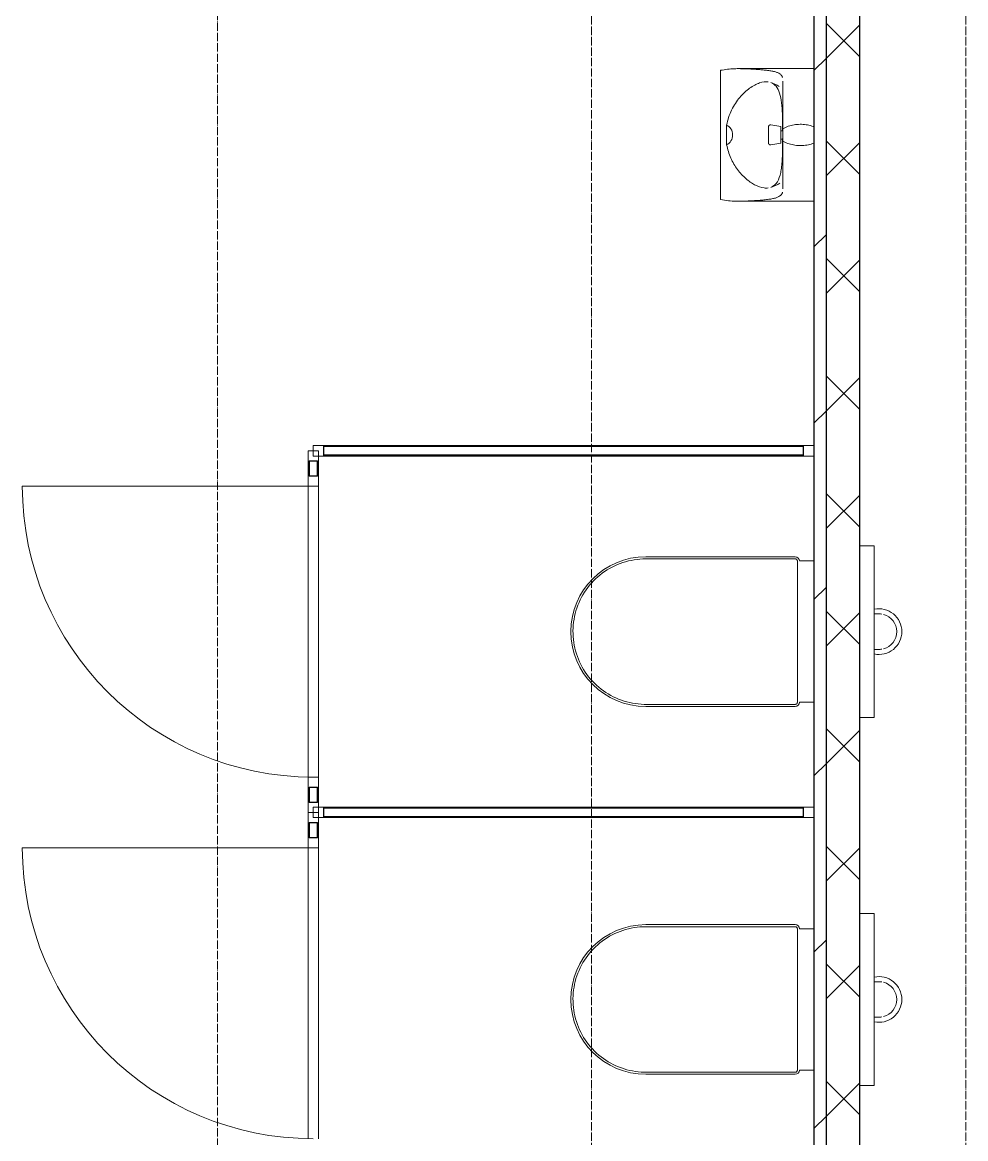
# Model space of a CAD drawing. Header units: millimetres. Extents: x -215207 to 92095, y -30385 to 123050.
# Drawn here: x -158605 to -156335, y -4749 to -2063 of the extents above; entities that cross this region are included whole.
import ezdxf

# ---------------------------------------------------------------- set-up
doc = ezdxf.new("R2010")
doc.units = ezdxf.units.MM
doc.linetypes.add('ADSK_Линия сетки', pattern=[25, 20, -2.5, 0, -2.5])
for name, color, linetype, lineweight in [('Витраж', 7, 'Continuous', 9), ('Двери', 7, 'Continuous', 9), ('Оси', 7, 'Continuous', 9), ('Сантехника', 7, 'Continuous', 20), ('Стены наружные', 7, 'Continuous', 20), ('Стены разрез', 7, 'Continuous', 30)]:
    doc.layers.add(name, color=color, linetype=linetype, lineweight=lineweight)

# ---------------------------------------------------------------- blocks, each defined once
blk = doc.blocks.new('1 этаж 21082025')
at = {"layer": 'Витраж', "lineweight": 18, "extrusion": (0, 0, -1)}
for p, q in [((42042.5, -34535), (42017.5, -34535)), ((42017.5, -34535), (42017.5, -34560)), ((42055, -34522.5), (42030, -34522.5)), ((42030, -34522.5), (42030, -34547.5)), ((42042.5, -34560), (42042.5, -34535)), ((42055, -34547.5), (42055, -34522.5)), ((42017.5, -34560), (42042.5, -34560)), ((42030, -34547.5), (42055, -34547.5)), ((42042.5, -34595), (42017.5, -34595)), ((42017.5, -34595), (42017.5, -34620)), ((42017.5, -34620), (42042.5, -34620)), ((42042.5, -34620), (42042.5, -34595)), ((42042.5, -35320), (42017.5, -35320)), ((42017.5, -35320), (42017.5, -35345)), ((42017.5, -35345), (42042.5, -35345)), ((42042.5, -35345), (42042.5, -35320)), ((42055, -35392.5), (42030, -35392.5)), ((42030, -35392.5), (42030, -35417.5)), ((42055, -35417.5), (42055, -35392.5)), ((42042.5, -35405), (42017.5, -35405)), ((42017.5, -35405), (42017.5, -35430)), ((42030, -35417.5), (42055, -35417.5)), ((42042.5, -35430), (42042.5, -35405)), ((42017.5, -35430), (42042.5, -35430)), ((42042.5, -35465), (42017.5, -35465)), ((42017.5, -35465), (42017.5, -35490)), ((42042.5, -35490), (42042.5, -35465)), ((42017.5, -35490), (42042.5, -35490))]:
    blk.add_line(p, q, dxfattribs=at)
at = {"layer": 'Витраж'}
for p, q in [((42055, -34522.5), (43210, -34522.5)), ((42017.5, -34560), (42017.5, -34595)), ((42042.5, -34560), (42042.5, -34595)), ((42055, -34547.5), (43210, -34547.5)), ((42017.5, -34620), (42017.5, -35320)), ((42042.5, -34620), (42042.5, -35320)), ((42017.5, -35345), (42017.5, -35380)), ((42042.5, -35345), (42042.5, -35380)), ((42055, -35392.5), (43210, -35392.5)), ((42055, -35417.5), (43210, -35417.5)), ((42017.5, -35430), (42017.5, -35465)), ((42042.5, -35430), (42042.5, -35465)), ((42017.5, -35490), (42017.5, -36190)), ((42042.5, -35490), (42042.5, -36190))]:
    blk.add_line(p, q, dxfattribs=at)
at = {"layer": 'Витраж', "lineweight": 18}
for p, q in [((43235, -34522.5), (43210, -34522.5)), ((43210, -34522.5), (43210, -34547.5)), ((43235, -34547.5), (43235, -34522.5)), ((43210, -34547.5), (43235, -34547.5)), ((42042.5, -35380), (42017.5, -35380)), ((42017.5, -35380), (42017.5, -35405)), ((42042.5, -35405), (42042.5, -35380)), ((43235, -35392.5), (43210, -35392.5)), ((43210, -35392.5), (43210, -35417.5)), ((43235, -35417.5), (43235, -35392.5)), ((42017.5, -35405), (42042.5, -35405)), ((43210, -35417.5), (43235, -35417.5))]:
    blk.add_line(p, q, dxfattribs=at)
at = {"layer": 'Двери'}
for p, q in [((42017.5, -34620), (41330, -34620)), ((42017.5, -35490), (41330, -35490))]:
    blk.add_line(p, q, dxfattribs=at)
for centre in [(42030, -34620), (42030, -35490)]:
    blk.add_arc(centre, 700, 180, 270, dxfattribs=at)
at = {"layer": 'Оси', "linetype": 'ADSK_Линия сетки'}
for p, q in [((41800, 5350.6), (41800, -60626.1)), ((42700, -29900), (42700, -59356.1)), ((43600, -29900), (43600, -59356.1))]:
    blk.add_line(p, q, dxfattribs=at)
at = {"layer": 'Сантехника'}
for p, q in [((43010, -33930.5), (43010, -33619.5)), ((43235, -33615.5), (43052.9, -33615.5)), ((43135.3, -33650.5), (43131.3, -33648.9)), ((43140.8, -33652.8), (43135.3, -33650.5)), ((43146.2, -33655.4), (43140.8, -33652.8)), ((43151.4, -33658.2), (43146.2, -33655.4)), ((43159.8, -33665), (43159.8, -33766.3)), ((43024.8, -33775), (43024.8, -33751.4)), ((43125.5, -33755), (43125.6, -33754.8)), ((43125.5, -33755.2), (43125.5, -33755)), ((43125.5, -33755.3), (43125.5, -33755.2)), ((43125.5, -33755.5), (43125.5, -33755.3)), ((43125.5, -33755.7), (43125.5, -33755.5)), ((43125.5, -33755.7), (43125.5, -33755.8)), ((43125.5, -33755.9), (43125.5, -33755.8)), ((43125.5, -33755.8), (43125.5, -33755.8)), ((43125.5, -33755.8), (43125.5, -33755.8)), ((43125.5, -33755.8), (43125.5, -33755.8)), ((43125.5, -33755.8), (43125.5, -33755.9)), ((43125.5, -33756), (43125.5, -33755.9)), ((43125.5, -33755.9), (43125.5, -33756)), ((43125.5, -33756.2), (43125.5, -33756)), ((43125.5, -33756), (43125.5, -33756.1)), ((43125.5, -33756.1), (43125.5, -33756.3)), ((43125.5, -33756.4), (43125.5, -33756.2)), ((43125.5, -33756.3), (43125.5, -33756.5)), ((43125.5, -33756.6), (43125.5, -33756.4)), ((43125.5, -33756.5), (43125.5, -33756.7)), ((43125.5, -33756.8), (43125.5, -33756.6)), ((43125.5, -33756.7), (43125.5, -33757)), ((43125.5, -33757.1), (43125.5, -33756.8)), ((43125.5, -33757), (43125.5, -33757.3)), ((43125.5, -33757.4), (43125.5, -33757.1)), ((43125.5, -33757.3), (43125.5, -33757.6)), ((43125.5, -33757.7), (43125.5, -33757.4)), ((43125.5, -33757.6), (43125.5, -33757.9)), ((43125.5, -33758), (43125.5, -33757.7)), ((43125.5, -33757.9), (43125.5, -33758.3)), ((43125.5, -33758.4), (43125.5, -33758)), ((43125.5, -33758.3), (43125.5, -33758.7)), ((43125.5, -33758.8), (43125.5, -33758.4)), ((43125.5, -33758.7), (43125.5, -33759.1)), ((43125.5, -33759.2), (43125.5, -33758.8)), ((43125.5, -33759.1), (43125.5, -33759.6)), ((43125.5, -33759.7), (43125.5, -33759.2)), ((43125.5, -33759.6), (43125.5, -33760)), ((43125.5, -33760.2), (43125.5, -33759.7)), ((43125.5, -33760), (43125.5, -33760.5)), ((43125.5, -33760.7), (43125.5, -33760.2)), ((43125.5, -33760.5), (43125.5, -33761)), ((43125.5, -33761.2), (43125.5, -33760.7)), ((43125.5, -33761), (43125.5, -33761.6)), ((43125.5, -33761.7), (43125.5, -33761.2)), ((43125.5, -33761.6), (43125.5, -33762.2)), ((43125.6, -33754.6), (43125.7, -33754.4)), ((43125.6, -33754.8), (43125.6, -33754.6)), ((43125.7, -33754.2), (43125.8, -33754)), ((43125.7, -33754.4), (43125.7, -33754.2)), ((43125.8, -33754), (43125.9, -33753.8)), ((43125.9, -33753.6), (43126, -33753.4)), ((43125.9, -33753.8), (43125.9, -33753.6)), ((43126, -33753.4), (43126.1, -33753.3)), ((43126.1, -33753.3), (43126.2, -33753.1)), ((43126.2, -33753.1), (43126.3, -33752.9)), ((43126.3, -33752.9), (43126.4, -33752.8)), ((43126.4, -33752.8), (43126.6, -33752.6)), ((43126.6, -33752.6), (43126.7, -33752.5)), ((43126.7, -33752.5), (43126.8, -33752.3)), ((43126.8, -33752.3), (43127, -33752.2)), ((43127, -33752.2), (43127.1, -33752)), ((43127.1, -33752), (43127.3, -33751.9)), ((43127.3, -33751.9), (43127.4, -33751.8)), ((43127.4, -33751.8), (43127.6, -33751.7)), ((43127.6, -33751.7), (43127.8, -33751.5)), ((43127.8, -33751.5), (43127.9, -33751.4)), ((43127.9, -33751.4), (43128.1, -33751.3)), ((43128.1, -33751.3), (43128.3, -33751.2)), ((43128.3, -33751.2), (43128.5, -33751.2)), ((43128.5, -33751.2), (43128.6, -33751.1)), ((43128.6, -33751.1), (43128.8, -33751)), ((43128.8, -33751), (43129, -33751)), ((43129, -33751), (43129.2, -33750.9)), ((43129.2, -33750.9), (43129.4, -33750.9)), ((43129.4, -33750.9), (43129.6, -33750.8)), ((43129.6, -33750.8), (43129.8, -33750.8)), ((43129.8, -33750.8), (43130, -33750.8)), ((43130, -33750.8), (43130.2, -33750.8)), ((43130.2, -33750.8), (43130.4, -33750.7)), ((43130.4, -33750.7), (43130.6, -33750.8)), ((43130.6, -33750.8), (43130.8, -33750.8)), ((43130.8, -33750.8), (43131, -33750.8)), ((43131, -33750.8), (43131.2, -33750.8)), ((43131.2, -33750.8), (43131.3, -33750.8)), ((43155, -33755), (43131.3, -33750.8)), ((43155, -33775), (43155, -33755)), ((43159.6, -33751.1), (43159.6, -33766.3)), ((43160, -33760), (43163.2, -33758.4)), ((43160, -33760), (43160, -33775)), ((43163.2, -33758.4), (43166.5, -33756.9)), ((43166.5, -33756.9), (43169.8, -33755.5)), ((43169.8, -33755.5), (43173.2, -33754.2)), ((43173.2, -33754.2), (43176.6, -33753.1)), ((43176.6, -33753.1), (43180.1, -33752.2)), ((43180.1, -33752.2), (43183.6, -33751.3)), ((43183.6, -33751.3), (43187.1, -33750.7)), ((43187.1, -33750.7), (43190.7, -33750.1)), ((43190.7, -33750.1), (43194.2, -33749.7)), ((43194.2, -33749.7), (43197.8, -33749.5)), ((43197.8, -33749.5), (43201.4, -33749.3)), ((43201.4, -33749.3), (43205, -33749.4)), ((43205, -33749.4), (43208.6, -33749.5)), ((43208.6, -33749.5), (43212.2, -33749.9)), ((43212.2, -33749.9), (43215.8, -33750.3)), ((43215.8, -33750.3), (43219.3, -33750.9)), ((43219.3, -33750.9), (43222.9, -33751.7)), ((43222.9, -33751.7), (43226.3, -33752.6)), ((43226.3, -33752.6), (43229.8, -33753.6)), ((43229.8, -33753.6), (43233.2, -33754.7)), ((43233.2, -33754.7), (43235, -33755.4)), ((43024.8, -33798.6), (43024.8, -33775)), ((43125.5, -33762.3), (43125.5, -33761.7)), ((43125.5, -33762.2), (43125.5, -33762.7)), ((43125.5, -33762.9), (43125.5, -33762.3)), ((43125.5, -33762.7), (43125.5, -33763.3)), ((43125.5, -33763.5), (43125.5, -33762.9)), ((43125.5, -33763.3), (43125.5, -33764)), ((43125.5, -33764.1), (43125.5, -33763.5)), ((43125.5, -33764), (43125.5, -33764.6)), ((43125.5, -33764.8), (43125.5, -33764.1)), ((43125.5, -33764.6), (43125.5, -33765.3)), ((43125.5, -33765.4), (43125.5, -33764.8)), ((43125.5, -33765.3), (43125.5, -33765.9)), ((43125.5, -33766.1), (43125.5, -33765.4)), ((43125.5, -33765.9), (43125.5, -33766.6)), ((43125.5, -33766.8), (43125.5, -33766.1)), ((43125.5, -33766.6), (43125.5, -33767.3)), ((43125.5, -33767.5), (43125.5, -33766.8)), ((43125.5, -33767.3), (43125.5, -33768)), ((43125.5, -33768.2), (43125.5, -33767.5)), ((43125.5, -33768), (43125.5, -33768.7)), ((43125.5, -33768.9), (43125.5, -33768.2)), ((43125.5, -33768.7), (43125.5, -33769.5)), ((43125.5, -33769.7), (43125.5, -33768.9)), ((43125.5, -33769.5), (43125.5, -33770.2)), ((43125.5, -33770.4), (43125.5, -33769.7)), ((43125.5, -33770.2), (43125.5, -33771)), ((43125.5, -33771.2), (43125.5, -33770.4)), ((43125.5, -33771), (43125.5, -33771.7)), ((43125.5, -33771.9), (43125.5, -33771.2)), ((43125.5, -33771.7), (43125.5, -33772.5)), ((43125.5, -33772.7), (43125.5, -33771.9)), ((43125.5, -33772.5), (43125.5, -33773.3)), ((43125.5, -33773.5), (43125.5, -33772.7)), ((43125.5, -33773.3), (43125.5, -33774)), ((43125.5, -33774.2), (43125.5, -33773.5)), ((43125.5, -33774), (43125.5, -33774.8)), ((43125.5, -33775), (43125.5, -33774.2)), ((43125.5, -33774.8), (43125.5, -33775)), ((43125.5, -33775), (43125.5, -33775.8)), ((43125.5, -33775.2), (43125.5, -33775)), ((43125.5, -33776), (43125.5, -33775.2)), ((43125.5, -33775.8), (43125.5, -33776.5)), ((43125.5, -33776.7), (43125.5, -33776)), ((43125.5, -33776.5), (43125.5, -33777.3)), ((43125.5, -33777.5), (43125.5, -33776.7)), ((43125.5, -33777.3), (43125.5, -33778.1)), ((43125.5, -33778.3), (43125.5, -33777.5)), ((43125.5, -33778.1), (43125.5, -33778.8)), ((43125.5, -33779), (43125.5, -33778.3)), ((43125.5, -33778.8), (43125.5, -33779.6)), ((43125.5, -33779.8), (43125.5, -33779)), ((43125.5, -33779.6), (43125.5, -33780.3)), ((43125.5, -33780.5), (43125.5, -33779.8)), ((43125.5, -33780.3), (43125.5, -33781.1)), ((43125.5, -33781.3), (43125.5, -33780.5)), ((43125.5, -33781.1), (43125.5, -33781.8)), ((43125.5, -33782), (43125.5, -33781.3)), ((43125.5, -33781.8), (43125.5, -33782.5)), ((43125.5, -33782.7), (43125.5, -33782)), ((43125.5, -33782.5), (43125.5, -33783.2)), ((43125.5, -33783.4), (43125.5, -33782.7)), ((43125.5, -33783.2), (43125.5, -33783.9)), ((43125.5, -33784.1), (43125.5, -33783.4)), ((43125.5, -33783.9), (43125.5, -33784.6)), ((43125.5, -33784.7), (43125.5, -33784.1)), ((43125.5, -33784.6), (43125.5, -33785.2)), ((43125.5, -33785.4), (43125.5, -33784.7)), ((43125.5, -33785.2), (43125.5, -33785.9)), ((43125.5, -33786), (43125.5, -33785.4)), ((43125.5, -33785.9), (43125.5, -33786.5)), ((43125.5, -33786.7), (43125.5, -33786)), ((43125.5, -33786.5), (43125.5, -33787.1)), ((43125.5, -33787.3), (43125.5, -33786.7)), ((43125.5, -33787.1), (43125.5, -33787.7)), ((43125.5, -33787.8), (43125.5, -33787.3)), ((43125.5, -33787.7), (43125.5, -33788.3)), ((43125.5, -33788.4), (43125.5, -33787.8)), ((43125.5, -33788.3), (43125.5, -33788.8)), ((43125.5, -33789), (43125.5, -33788.4)), ((43160, -33765), (43155, -33765)), ((43155, -33795), (43155, -33775)), ((43155, -33785), (43160, -33785)), ((43159.6, -33783.7), (43159.6, -33798.9)), ((43159.8, -33783.7), (43159.8, -33885)), ((43160, -33775), (43160, -33790)), ((43125.5, -33788.8), (43125.5, -33789.3)), ((43125.5, -33789.5), (43125.5, -33789)), ((43125.5, -33789.3), (43125.5, -33789.8)), ((43125.5, -33790), (43125.5, -33789.5)), ((43125.5, -33789.8), (43125.5, -33790.3)), ((43125.5, -33790.4), (43125.5, -33790)), ((43125.5, -33790.3), (43125.5, -33790.8)), ((43125.5, -33790.9), (43125.5, -33790.4)), ((43125.5, -33790.8), (43125.5, -33791.2)), ((43125.5, -33791.3), (43125.5, -33790.9)), ((43125.5, -33791.2), (43125.5, -33791.6)), ((43125.5, -33791.7), (43125.5, -33791.3)), ((43125.5, -33791.6), (43125.5, -33792)), ((43125.5, -33792.1), (43125.5, -33791.7)), ((43125.5, -33792), (43125.5, -33792.3)), ((43125.5, -33792.4), (43125.5, -33792.1)), ((43125.5, -33792.3), (43125.5, -33792.6)), ((43125.5, -33792.7), (43125.5, -33792.4)), ((43125.5, -33792.6), (43125.5, -33792.9)), ((43125.5, -33793), (43125.5, -33792.7)), ((43125.5, -33792.9), (43125.5, -33793.2)), ((43125.5, -33793.3), (43125.5, -33793)), ((43125.5, -33793.2), (43125.5, -33793.4)), ((43125.5, -33793.5), (43125.5, -33793.3)), ((43125.5, -33793.4), (43125.5, -33793.6)), ((43125.5, -33793.7), (43125.5, -33793.5)), ((43125.5, -33793.6), (43125.5, -33793.8)), ((43125.5, -33793.9), (43125.5, -33793.7)), ((43125.5, -33793.8), (43125.5, -33794)), ((43125.5, -33794), (43125.5, -33793.9)), ((43125.5, -33794), (43125.5, -33794.1)), ((43125.5, -33794.1), (43125.5, -33794)), ((43125.5, -33794.1), (43125.5, -33794.2)), ((43125.5, -33794.2), (43125.5, -33794.1)), ((43125.5, -33794.2), (43125.5, -33794.2)), ((43125.5, -33794.2), (43125.5, -33794.2)), ((43125.5, -33794.3), (43125.5, -33794.2)), ((43125.5, -33794.2), (43125.5, -33794.2)), ((43125.5, -33794.4), (43125.5, -33794.3)), ((43125.5, -33794.6), (43125.5, -33794.4)), ((43125.5, -33794.8), (43125.5, -33794.6)), ((43125.5, -33795), (43125.5, -33794.8)), ((43125.5, -33795.2), (43125.5, -33795)), ((43125.6, -33795.4), (43125.5, -33795.2)), ((43125.6, -33795.6), (43125.6, -33795.4)), ((43125.7, -33795.8), (43125.6, -33795.6)), ((43125.8, -33795.9), (43125.7, -33795.8)), ((43125.8, -33796.1), (43125.8, -33795.9)), ((43125.9, -33796.3), (43125.8, -33796.1)), ((43126, -33796.5), (43125.9, -33796.3)), ((43126.1, -33796.7), (43126, -33796.5)), ((43126.2, -33796.8), (43126.1, -33796.7)), ((43126.3, -33797), (43126.2, -33796.8)), ((43126.4, -33797.2), (43126.3, -33797)), ((43126.5, -33797.3), (43126.4, -33797.2)), ((43126.6, -33797.5), (43126.5, -33797.3)), ((43126.8, -33797.6), (43126.6, -33797.5)), ((43126.9, -33797.8), (43126.8, -33797.6)), ((43127.1, -33797.9), (43126.9, -33797.8)), ((43127.2, -33798.1), (43127.1, -33797.9)), ((43127.4, -33798.2), (43127.2, -33798.1)), ((43127.5, -33798.3), (43127.4, -33798.2)), ((43127.7, -33798.4), (43127.5, -33798.3)), ((43127.9, -33798.5), (43127.7, -33798.4)), ((43128, -33798.6), (43127.9, -33798.5)), ((43128.2, -33798.7), (43128, -33798.6)), ((43128.4, -33798.8), (43128.2, -33798.7)), ((43128.6, -33798.9), (43128.4, -33798.8)), ((43128.8, -33799), (43128.6, -33798.9)), ((43129, -33799), (43128.8, -33799)), ((43129.1, -33799.1), (43129, -33799)), ((43129.3, -33799.1), (43129.1, -33799.1)), ((43129.5, -33799.2), (43129.3, -33799.1)), ((43129.7, -33799.2), (43129.5, -33799.2)), ((43129.9, -33799.2), (43129.7, -33799.2)), ((43130.1, -33799.2), (43129.9, -33799.2)), ((43130.3, -33799.2), (43130.1, -33799.2)), ((43130.5, -33799.3), (43130.3, -33799.2)), ((43130.7, -33799.2), (43130.5, -33799.3)), ((43130.9, -33799.2), (43130.7, -33799.2)), ((43131.1, -33799.2), (43130.9, -33799.2)), ((43131.3, -33799.2), (43131.1, -33799.2)), ((43131.3, -33799.2), (43155, -33795)), ((43161.9, -33791), (43160, -33790)), ((43165.1, -33792.5), (43161.9, -33791)), ((43168.4, -33794), (43165.1, -33792.5)), ((43171.8, -33795.3), (43168.4, -33794)), ((43175.2, -33796.4), (43171.8, -33795.3)), ((43178.7, -33797.4), (43175.2, -33796.4)), ((43182.1, -33798.3), (43178.7, -33797.4)), ((43185.7, -33799.1), (43182.1, -33798.3)), ((43189.2, -33799.7), (43185.7, -33799.1)), ((43192.8, -33800.1), (43189.2, -33799.7)), ((43196.4, -33800.5), (43192.8, -33800.1)), ((43200, -33800.6), (43196.4, -33800.5)), ((43203.6, -33800.7), (43200, -33800.6)), ((43207.2, -33800.5), (43203.6, -33800.7)), ((43210.8, -33800.3), (43207.2, -33800.5)), ((43214.3, -33799.9), (43210.8, -33800.3)), ((43217.9, -33799.3), (43214.3, -33799.9)), ((43221.4, -33798.7), (43217.9, -33799.3)), ((43224.9, -33797.8), (43221.4, -33798.7)), ((43228.4, -33796.9), (43224.9, -33797.8)), ((43231.8, -33795.8), (43228.4, -33796.9)), ((43235, -33794.6), (43231.8, -33795.8)), ((43142.4, -33896.5), (43147.7, -33893.9)), ((43147.7, -33893.9), (43152.8, -33891)), ((43131.3, -33901.1), (43136.9, -33898.9)), ((43136.9, -33898.9), (43142.4, -33896.5)), ((43052.9, -33934.5), (43235, -33934.5)), ((42761.9, -34808.8), (42755.5, -34811.7)), ((42768.4, -34806.2), (42761.9, -34808.8)), ((42775, -34803.9), (42768.4, -34806.2)), ((42781.6, -34801.8), (42775, -34803.9)), ((42788.4, -34800), (42781.6, -34801.8)), ((42795.2, -34798.5), (42788.4, -34800)), ((42802.1, -34797.2), (42795.2, -34798.5)), ((42809.1, -34796.3), (42802.1, -34797.2)), ((42816, -34795.6), (42809.1, -34796.3)), ((42823, -34795.1), (42816, -34795.6)), ((42830, -34795), (42823, -34795.1)), ((43190, -34790), (42830, -34790)), ((43190, -34795), (42830, -34795)), ((43190.1, -34795), (43190, -34795)), ((43190.3, -34795), (43190.1, -34795)), ((43190.5, -34795), (43190.3, -34795)), ((43190.7, -34795), (43190.5, -34795)), ((43190.8, -34795.1), (43190.7, -34795)), ((43191, -34795.1), (43190.8, -34795.1)), ((43191.2, -34795.2), (43191, -34795.1)), ((43191.4, -34795.2), (43191.2, -34795.2)), ((43191.6, -34795.3), (43191.4, -34795.2)), ((43191.8, -34795.3), (43191.6, -34795.3)), ((43192, -34795.4), (43191.8, -34795.3)), ((43192.2, -34795.5), (43192, -34795.4)), ((43192.4, -34795.6), (43192.2, -34795.5)), ((43192.5, -34795.7), (43192.4, -34795.6)), ((43192.7, -34795.8), (43192.5, -34795.7)), ((43192.9, -34795.9), (43192.7, -34795.8)), ((43193, -34796), (43192.9, -34795.9)), ((43193.2, -34796.1), (43193, -34796)), ((43193.3, -34796.3), (43193.2, -34796.1)), ((43193.5, -34796.4), (43193.3, -34796.3)), ((43193.6, -34796.6), (43193.5, -34796.4)), ((43193.8, -34796.7), (43193.6, -34796.6)), ((43193.9, -34796.9), (43193.8, -34796.7)), ((43194, -34797), (43193.9, -34796.9)), ((43194.1, -34797.2), (43194, -34797)), ((43194.2, -34797.3), (43194.1, -34797.2)), ((43194.3, -34797.5), (43194.2, -34797.3)), ((43194.4, -34797.7), (43194.3, -34797.5)), ((43194.5, -34797.9), (43194.4, -34797.7)), ((43194.6, -34798.1), (43194.5, -34797.9)), ((43194.7, -34798.2), (43194.6, -34798.1)), ((43194.7, -34798.4), (43194.7, -34798.2)), ((43194.8, -34798.6), (43194.7, -34798.4)), ((43194.9, -34798.8), (43194.8, -34798.6)), ((43194.9, -34799), (43194.9, -34798.8)), ((43194.9, -34799.2), (43194.9, -34799)), ((43195, -34799.4), (43194.9, -34799.2)), ((43195, -34799.6), (43195, -34799.4)), ((43195, -34799.8), (43195, -34799.6)), ((43195, -34800), (43195, -34799.8)), ((43195, -35140), (43195, -34800)), ((43235, -34800), (43200, -34800)), ((42720, -34833.9), (42714.6, -34838.4)), ((42725.5, -34829.6), (42720, -34833.9)), ((42731.2, -34825.6), (42725.5, -34829.6)), ((42737, -34821.7), (42731.2, -34825.6)), ((42743, -34818.1), (42737, -34821.7)), ((42749.2, -34814.8), (42743, -34818.1)), ((42755.5, -34811.7), (42749.2, -34814.8)), ((42695.1, -34858.5), (42690.8, -34864)), ((42699.7, -34853.2), (42695.1, -34858.5)), ((42704.5, -34848.1), (42699.7, -34853.2)), ((42709.4, -34843.2), (42704.5, -34848.1)), ((42714.6, -34838.4), (42709.4, -34843.2)), ((42675.7, -34887.5), (42672.5, -34893.8)), ((42679.1, -34881.4), (42675.7, -34887.5)), ((42682.7, -34875.4), (42679.1, -34881.4)), ((42686.6, -34869.6), (42682.7, -34875.4)), ((42690.8, -34864), (42686.6, -34869.6)), ((42664.5, -34913.2), (42662.3, -34919.8)), ((42666.9, -34906.6), (42664.5, -34913.2)), ((42669.6, -34900.1), (42666.9, -34906.6)), ((42672.5, -34893.8), (42669.6, -34900.1)), ((42657.5, -34940.3), (42656.5, -34947.2)), ((42658.9, -34933.4), (42657.5, -34940.3)), ((42660.5, -34926.6), (42658.9, -34933.4)), ((42662.3, -34919.8), (42660.5, -34926.6)), ((42655.2, -34961.1), (42655, -34968.1)), ((42655, -34968.1), (42655.1, -34975.1)), ((42655.7, -34954.1), (42655.2, -34961.1)), ((42656.5, -34947.2), (42655.7, -34954.1)), ((42655.1, -34975.1), (42655.4, -34982.1)), ((42655.4, -34982.1), (42656, -34989.1)), ((42656, -34989.1), (42656.9, -34996)), ((42656.9, -34996), (42658.1, -35002.9)), ((42658.1, -35002.9), (42659.6, -35009.8)), ((42659.6, -35009.8), (42661.3, -35016.5)), ((42661.3, -35016.5), (42663.3, -35023.3)), ((42663.3, -35023.3), (42665.6, -35029.9)), ((42665.6, -35029.9), (42668.1, -35036.4)), ((42668.1, -35036.4), (42670.9, -35042.8)), ((42670.9, -35042.8), (42673.9, -35049.1)), ((42673.9, -35049.1), (42677.2, -35055.3)), ((42677.2, -35055.3), (42680.7, -35061.4)), ((42680.7, -35061.4), (42684.5, -35067.2)), ((42684.5, -35067.2), (42688.5, -35073)), ((42688.5, -35073), (42692.7, -35078.6)), ((42692.7, -35078.6), (42697.2, -35084)), ((42697.2, -35084), (42701.9, -35089.2)), ((42701.9, -35089.2), (42706.7, -35094.2)), ((42706.7, -35094.2), (42711.8, -35099)), ((42711.8, -35099), (42717, -35103.7)), ((42717, -35103.7), (42722.5, -35108.1)), ((42722.5, -35108.1), (42728.1, -35112.3)), ((42728.1, -35112.3), (42733.9, -35116.2)), ((42733.9, -35116.2), (42739.8, -35120)), ((42739.8, -35120), (42745.9, -35123.4)), ((42745.9, -35123.4), (42752.1, -35126.7)), ((42752.1, -35126.7), (42758.4, -35129.7)), ((42758.4, -35129.7), (42764.8, -35132.4)), ((42764.8, -35132.4), (42771.4, -35134.9)), ((42771.4, -35134.9), (42778, -35137.1)), ((42778, -35137.1), (42784.7, -35139)), ((42784.7, -35139), (42791.5, -35140.7)), ((42791.5, -35140.7), (42798.4, -35142.1)), ((42798.4, -35142.1), (42805.3, -35143.2)), ((42805.3, -35143.2), (42812.3, -35144.1)), ((42812.3, -35144.1), (42819.2, -35144.7)), ((42819.2, -35144.7), (42826.2, -35145)), ((42826.2, -35145), (42830, -35145)), ((42830, -35145), (43190, -35145)), ((42830, -35150), (43190, -35150)), ((43190, -35145), (43190.2, -35145)), ((43190.2, -35145), (43190.4, -35145)), ((43190.4, -35145), (43190.6, -35145)), ((43190.6, -35145), (43190.8, -35144.9)), ((43190.8, -35144.9), (43191, -35144.9)), ((43191, -35144.9), (43191.2, -35144.9)), ((43191.2, -35144.9), (43191.4, -35144.8)), ((43191.4, -35144.8), (43191.6, -35144.7)), ((43191.6, -35144.7), (43191.8, -35144.7)), ((43191.8, -35144.7), (43191.9, -35144.6)), ((43191.9, -35144.6), (43192.1, -35144.5)), ((43192.1, -35144.5), (43192.3, -35144.4)), ((43192.3, -35144.4), (43192.5, -35144.3)), ((43192.5, -35144.3), (43192.7, -35144.2)), ((43192.7, -35144.2), (43192.8, -35144.1)), ((43192.8, -35144.1), (43193, -35144)), ((43193, -35144), (43193.1, -35143.9)), ((43193.1, -35143.9), (43193.3, -35143.8)), ((43193.3, -35143.8), (43193.4, -35143.6)), ((43193.4, -35143.6), (43193.6, -35143.5)), ((43193.6, -35143.5), (43193.7, -35143.3)), ((43193.7, -35143.3), (43193.9, -35143.2)), ((43193.9, -35143.2), (43194, -35143)), ((43194, -35143), (43194.1, -35142.9)), ((43194.1, -35142.9), (43194.2, -35142.7)), ((43194.2, -35142.7), (43194.3, -35142.5)), ((43194.3, -35142.5), (43194.4, -35142.4)), ((43194.4, -35142.4), (43194.5, -35142.2)), ((43194.5, -35142.2), (43194.6, -35142)), ((43194.6, -35142), (43194.7, -35141.8)), ((43194.7, -35141.6), (43194.8, -35141.4)), ((43194.7, -35141.8), (43194.7, -35141.6)), ((43194.8, -35141.2), (43194.9, -35141)), ((43194.8, -35141.4), (43194.8, -35141.2)), ((43194.9, -35140.8), (43195, -35140.7)), ((43194.9, -35141), (43194.9, -35140.8)), ((43195, -35140.1), (43195, -35140)), ((43195, -35140.3), (43195, -35140.1)), ((43195, -35140.5), (43195, -35140.3)), ((43195, -35140.7), (43195, -35140.5)), ((43200, -35140), (43235, -35140)), ((42761.9, -35693.8), (42755.5, -35696.7)), ((42768.4, -35691.2), (42761.9, -35693.8)), ((42775, -35688.9), (42768.4, -35691.2)), ((42781.6, -35686.8), (42775, -35688.9)), ((42788.4, -35685), (42781.6, -35686.8)), ((42795.2, -35683.5), (42788.4, -35685)), ((42802.1, -35682.2), (42795.2, -35683.5)), ((42809.1, -35681.3), (42802.1, -35682.2)), ((42816, -35680.6), (42809.1, -35681.3)), ((42823, -35680.1), (42816, -35680.6)), ((42830, -35680), (42823, -35680.1)), ((43190, -35675), (42830, -35675)), ((43190, -35680), (42830, -35680)), ((43190.1, -35680), (43190, -35680)), ((43190.3, -35680), (43190.1, -35680)), ((43190.5, -35680), (43190.3, -35680)), ((43190.7, -35680), (43190.5, -35680)), ((43190.8, -35680.1), (43190.7, -35680)), ((43191, -35680.1), (43190.8, -35680.1)), ((43191.2, -35680.2), (43191, -35680.1)), ((43191.4, -35680.2), (43191.2, -35680.2)), ((43191.6, -35680.3), (43191.4, -35680.2)), ((43191.8, -35680.3), (43191.6, -35680.3)), ((43192, -35680.4), (43191.8, -35680.3)), ((43192.2, -35680.5), (43192, -35680.4)), ((43192.4, -35680.6), (43192.2, -35680.5)), ((43192.5, -35680.7), (43192.4, -35680.6)), ((43192.7, -35680.8), (43192.5, -35680.7)), ((43192.9, -35680.9), (43192.7, -35680.8)), ((43193, -35681), (43192.9, -35680.9)), ((43193.2, -35681.1), (43193, -35681)), ((43193.3, -35681.3), (43193.2, -35681.1)), ((43193.5, -35681.4), (43193.3, -35681.3)), ((43193.6, -35681.6), (43193.5, -35681.4)), ((43193.8, -35681.7), (43193.6, -35681.6)), ((43193.9, -35681.9), (43193.8, -35681.7)), ((43194, -35682), (43193.9, -35681.9)), ((43194.1, -35682.2), (43194, -35682)), ((43194.2, -35682.3), (43194.1, -35682.2)), ((43194.3, -35682.5), (43194.2, -35682.3)), ((43194.4, -35682.7), (43194.3, -35682.5)), ((43194.5, -35682.9), (43194.4, -35682.7)), ((43194.6, -35683.1), (43194.5, -35682.9)), ((43194.7, -35683.2), (43194.6, -35683.1)), ((43194.7, -35683.4), (43194.7, -35683.2)), ((43194.8, -35683.6), (43194.7, -35683.4)), ((43194.9, -35683.8), (43194.8, -35683.6)), ((43194.9, -35684), (43194.9, -35683.8)), ((43194.9, -35684.2), (43194.9, -35684)), ((43195, -35684.4), (43194.9, -35684.2)), ((43195, -35684.6), (43195, -35684.4)), ((43195, -35684.8), (43195, -35684.6)), ((43195, -35685), (43195, -35684.8)), ((43195, -36025), (43195, -35685)), ((43235, -35685), (43200, -35685)), ((42720, -35718.9), (42714.6, -35723.4)), ((42725.5, -35714.6), (42720, -35718.9)), ((42731.2, -35710.6), (42725.5, -35714.6)), ((42737, -35706.7), (42731.2, -35710.6)), ((42743, -35703.1), (42737, -35706.7)), ((42749.2, -35699.8), (42743, -35703.1)), ((42755.5, -35696.7), (42749.2, -35699.8)), ((42690.8, -35749), (42686.6, -35754.6)), ((42695.1, -35743.5), (42690.8, -35749)), ((42699.7, -35738.2), (42695.1, -35743.5)), ((42704.5, -35733.1), (42699.7, -35738.2)), ((42709.4, -35728.2), (42704.5, -35733.1)), ((42714.6, -35723.4), (42709.4, -35728.2)), ((42675.7, -35772.5), (42672.5, -35778.8)), ((42679.1, -35766.4), (42675.7, -35772.5)), ((42682.7, -35760.4), (42679.1, -35766.4)), ((42686.6, -35754.6), (42682.7, -35760.4)), ((42664.5, -35798.2), (42662.3, -35804.8)), ((42666.9, -35791.6), (42664.5, -35798.2)), ((42669.6, -35785.1), (42666.9, -35791.6)), ((42672.5, -35778.8), (42669.6, -35785.1)), ((42657.5, -35825.3), (42656.5, -35832.2)), ((42658.9, -35818.4), (42657.5, -35825.3)), ((42660.5, -35811.6), (42658.9, -35818.4)), ((42662.3, -35804.8), (42660.5, -35811.6)), ((42655.2, -35846.1), (42655, -35853.1)), ((42655, -35853.1), (42655.1, -35860.1)), ((42655.7, -35839.1), (42655.2, -35846.1)), ((42656.5, -35832.2), (42655.7, -35839.1)), ((42655.1, -35860.1), (42655.4, -35867.1)), ((42655.4, -35867.1), (42656, -35874.1)), ((42656, -35874.1), (42656.9, -35881)), ((42656.9, -35881), (42658.1, -35887.9)), ((42658.1, -35887.9), (42659.6, -35894.8)), ((42659.6, -35894.8), (42661.3, -35901.5)), ((42661.3, -35901.5), (42663.3, -35908.3)), ((42663.3, -35908.3), (42665.6, -35914.9)), ((42665.6, -35914.9), (42668.1, -35921.4)), ((42668.1, -35921.4), (42670.9, -35927.8)), ((42670.9, -35927.8), (42673.9, -35934.1)), ((42673.9, -35934.1), (42677.2, -35940.3)), ((42677.2, -35940.3), (42680.7, -35946.4)), ((42680.7, -35946.4), (42684.5, -35952.2)), ((42684.5, -35952.2), (42688.5, -35958)), ((42688.5, -35958), (42692.7, -35963.6)), ((42692.7, -35963.6), (42697.2, -35969)), ((42697.2, -35969), (42701.9, -35974.2)), ((42701.9, -35974.2), (42706.7, -35979.2)), ((42706.7, -35979.2), (42711.8, -35984)), ((42711.8, -35984), (42717, -35988.7)), ((42717, -35988.7), (42722.5, -35993.1)), ((42722.5, -35993.1), (42728.1, -35997.3)), ((42728.1, -35997.3), (42733.9, -36001.2)), ((42733.9, -36001.2), (42739.8, -36005)), ((42739.8, -36005), (42745.9, -36008.4)), ((42745.9, -36008.4), (42752.1, -36011.7)), ((42752.1, -36011.7), (42758.4, -36014.7)), ((42758.4, -36014.7), (42764.8, -36017.4)), ((42764.8, -36017.4), (42771.4, -36019.9)), ((42771.4, -36019.9), (42778, -36022.1)), ((42778, -36022.1), (42784.7, -36024)), ((42784.7, -36024), (42791.5, -36025.7)), ((42791.5, -36025.7), (42798.4, -36027.1)), ((42798.4, -36027.1), (42805.3, -36028.2)), ((42805.3, -36028.2), (42812.3, -36029.1)), ((42812.3, -36029.1), (42819.2, -36029.7)), ((42819.2, -36029.7), (42826.2, -36030)), ((42826.2, -36030), (42830, -36030)), ((42830, -36030), (43190, -36030)), ((42830, -36035), (43190, -36035)), ((43190, -36030), (43190.2, -36030)), ((43190.2, -36030), (43190.4, -36030)), ((43190.4, -36030), (43190.6, -36030)), ((43190.6, -36030), (43190.8, -36029.9)), ((43190.8, -36029.9), (43191, -36029.9)), ((43191, -36029.9), (43191.2, -36029.9)), ((43191.2, -36029.9), (43191.4, -36029.8)), ((43191.4, -36029.8), (43191.6, -36029.7)), ((43191.6, -36029.7), (43191.8, -36029.7)), ((43191.8, -36029.7), (43191.9, -36029.6)), ((43191.9, -36029.6), (43192.1, -36029.5)), ((43192.1, -36029.5), (43192.3, -36029.4)), ((43192.3, -36029.4), (43192.5, -36029.3)), ((43192.5, -36029.3), (43192.7, -36029.2)), ((43192.7, -36029.2), (43192.8, -36029.1)), ((43192.8, -36029.1), (43193, -36029)), ((43193, -36029), (43193.1, -36028.9)), ((43193.1, -36028.9), (43193.3, -36028.8)), ((43193.3, -36028.8), (43193.4, -36028.6)), ((43193.4, -36028.6), (43193.6, -36028.5)), ((43193.6, -36028.5), (43193.7, -36028.3)), ((43193.7, -36028.3), (43193.9, -36028.2)), ((43193.9, -36028.2), (43194, -36028)), ((43194, -36028), (43194.1, -36027.9)), ((43194.1, -36027.9), (43194.2, -36027.7)), ((43194.2, -36027.7), (43194.3, -36027.5)), ((43194.3, -36027.5), (43194.4, -36027.4)), ((43194.4, -36027.4), (43194.5, -36027.2)), ((43194.5, -36027.2), (43194.6, -36027)), ((43194.6, -36027), (43194.7, -36026.8)), ((43194.7, -36026.6), (43194.8, -36026.4)), ((43194.7, -36026.8), (43194.7, -36026.6)), ((43194.8, -36026.2), (43194.9, -36026)), ((43194.8, -36026.4), (43194.8, -36026.2)), ((43194.9, -36025.8), (43195, -36025.7)), ((43194.9, -36026), (43194.9, -36025.8)), ((43195, -36025.1), (43195, -36025)), ((43195, -36025.3), (43195, -36025.1)), ((43195, -36025.5), (43195, -36025.3)), ((43195, -36025.7), (43195, -36025.5)), ((43200, -36025), (43235, -36025))]:
    blk.add_line(p, q, dxfattribs=at)
at = {"layer": 'Сантехника', "lineweight": 9}
for p, q in [((43380, -34763.3), (43345, -34763.3)), ((43380, -34788.3), (43380, -34763.3)), ((43380, -34788.3), (43380, -35151.8)), ((43381.4, -34927.3), (43380.3, -34927.3)), ((43382.5, -34927.3), (43381.4, -34927.3)), ((43383.6, -34927.3), (43382.5, -34927.3)), ((43384.6, -34927.3), (43383.6, -34927.3)), ((43385.5, -34927.3), (43384.6, -34927.3)), ((43386.4, -34927.3), (43385.5, -34927.3)), ((43387.2, -34927.3), (43386.4, -34927.3)), ((43387.9, -34927.3), (43387.2, -34927.3)), ((43388.6, -34927.3), (43387.9, -34927.3)), ((43389.2, -34927.3), (43388.6, -34927.3)), ((43389.7, -34927.3), (43389.2, -34927.3)), ((43390.2, -34927.3), (43389.7, -34927.3)), ((43390.6, -34927.3), (43390.2, -34927.3)), ((43390.9, -34927.3), (43390.6, -34927.3)), ((43391.1, -34927.3), (43390.9, -34927.3)), ((43391.3, -34927.3), (43391.1, -34927.3)), ((43391.4, -34927.3), (43391.3, -34927.3)), ((43391.4, -34927.3), (43391.4, -34927.3)), ((43381.1, -35012.7), (43382.2, -35012.7)), ((43382.2, -35012.7), (43383.3, -35012.7)), ((43383.3, -35012.7), (43384.3, -35012.7)), ((43384.3, -35012.7), (43385.3, -35012.7)), ((43385.3, -35012.7), (43386.1, -35012.7)), ((43386.1, -35012.7), (43387, -35012.7)), ((43387, -35012.7), (43387.7, -35012.7)), ((43387.7, -35012.7), (43388.4, -35012.7)), ((43388.4, -35012.7), (43389, -35012.7)), ((43389, -35012.7), (43389.6, -35012.7)), ((43389.6, -35012.7), (43390, -35012.7)), ((43390, -35012.7), (43390.5, -35012.7)), ((43390.5, -35012.7), (43390.8, -35012.7)), ((43390.8, -35012.7), (43391.1, -35012.7)), ((43391.1, -35012.7), (43391.3, -35012.7)), ((43391.3, -35012.7), (43391.4, -35012.7)), ((43391.4, -35012.7), (43391.4, -35012.7)), ((43391.4, -35012.7), (43391.4, -35012.7)), ((43380, -35176.8), (43380, -35151.8)), ((43345, -35176.8), (43380, -35176.8)), ((43380, -35648.3), (43345, -35648.3)), ((43380, -35673.3), (43380, -35648.3)), ((43380, -35673.3), (43380, -36036.8)), ((43381.4, -35812.3), (43380.3, -35812.3)), ((43382.5, -35812.3), (43381.4, -35812.3)), ((43383.6, -35812.3), (43382.5, -35812.3)), ((43384.6, -35812.3), (43383.6, -35812.3)), ((43385.5, -35812.3), (43384.6, -35812.3)), ((43386.4, -35812.3), (43385.5, -35812.3)), ((43387.2, -35812.3), (43386.4, -35812.3)), ((43387.9, -35812.3), (43387.2, -35812.3)), ((43388.6, -35812.3), (43387.9, -35812.3)), ((43389.2, -35812.3), (43388.6, -35812.3)), ((43389.7, -35812.3), (43389.2, -35812.3)), ((43390.2, -35812.3), (43389.7, -35812.3)), ((43390.6, -35812.3), (43390.2, -35812.3)), ((43390.9, -35812.3), (43390.6, -35812.3)), ((43391.1, -35812.3), (43390.9, -35812.3)), ((43391.3, -35812.3), (43391.1, -35812.3)), ((43391.4, -35812.3), (43391.3, -35812.3)), ((43391.4, -35812.3), (43391.4, -35812.3)), ((43381.1, -35897.7), (43382.2, -35897.7)), ((43382.2, -35897.7), (43383.3, -35897.7)), ((43383.3, -35897.7), (43384.3, -35897.7)), ((43384.3, -35897.7), (43385.3, -35897.7)), ((43385.3, -35897.7), (43386.1, -35897.7)), ((43386.1, -35897.7), (43387, -35897.7)), ((43387, -35897.7), (43387.7, -35897.7)), ((43387.7, -35897.7), (43388.4, -35897.7)), ((43388.4, -35897.7), (43389, -35897.7)), ((43389, -35897.7), (43389.6, -35897.7)), ((43389.6, -35897.7), (43390, -35897.7)), ((43390, -35897.7), (43390.5, -35897.7)), ((43390.5, -35897.7), (43390.8, -35897.7)), ((43390.8, -35897.7), (43391.1, -35897.7)), ((43391.1, -35897.7), (43391.3, -35897.7)), ((43391.3, -35897.7), (43391.4, -35897.7)), ((43391.4, -35897.7), (43391.4, -35897.7)), ((43391.4, -35897.7), (43391.4, -35897.7)), ((43380, -36061.8), (43380, -36036.8)), ((43345, -36061.8), (43380, -36061.8))]:
    blk.add_line(p, q, dxfattribs=at)
at = {"layer": 'Сантехника'}
for centre, radius, start, end in [((42830, -34970), 180, 90, 270), ((42830, -34970), 175, 90, 90.9078), ((42830, -34970), 175, 90, 90.9078), ((43190, -34800), 10, 0, 90), ((43190, -34800), 5, 60, 90), ((43190, -34800), 5, 60, 90), ((43190, -34800), 5, 60, 75), ((43190, -34800), 5, 0, 30), ((43190, -34800), 5, 0, 30), ((43190, -34800), 5, 0, 30), ((42830, -34970), 175, 269.0922, 270), ((42830, -34970), 175, 269.0922, 270), ((43190, -35140), 10, 270, 0), ((43190, -35140), 5, 270, 300), ((43190, -35140), 5, 270, 300), ((43190, -35140), 5, 285, 300), ((43190, -35140), 5, 330, 0), ((43190, -35140), 5, 330, 0), ((43190, -35140), 5, 330, 0), ((42830, -35855), 180, 90, 270), ((42830, -35855), 175, 90, 90.9078), ((42830, -35855), 175, 90, 90.9078), ((43190, -35685), 10, 0, 90), ((43190, -35685), 5, 60, 90), ((43190, -35685), 5, 60, 90), ((43190, -35685), 5, 60, 75), ((43190, -35685), 5, 0, 30), ((43190, -35685), 5, 0, 30), ((43190, -35685), 5, 0, 30), ((42830, -35855), 175, 269.0922, 270), ((42830, -35855), 175, 269.0922, 270), ((43190, -36025), 10, 270, 0), ((43190, -36025), 5, 270, 300), ((43190, -36025), 5, 270, 300), ((43190, -36025), 5, 285, 300), ((43190, -36025), 5, 330, 0), ((43190, -36025), 5, 330, 0), ((43190, -36025), 5, 330, 0)]:
    blk.add_arc(centre, radius, start, end, dxfattribs=at)
at = {"layer": 'Сантехника', "lineweight": 9}
for centre, radius, start, end in [((43391.4, -34970), 55, 0, 102.0258), ((43391.4, -34970), 42.7, 92.2417, 94.1976), ((43391.4, -34970), 42.7, 87.9172, 90), ((43391.4, -34970), 42.7, 80.8699, 90), ((43391.4, -34970), 42.7, 0, 75), ((43391.4, -34970), 55, 257.9742, 0), ((43391.4, -34970), 42.7, 285, 0), ((43391.4, -34970), 42.7, 267.2428, 279.4986), ((43391.4, -34970), 42.7, 270, 272.5338), ((43391.4, -35855), 55, 0, 102.0258), ((43391.4, -35855), 42.7, 92.2417, 94.1976), ((43391.4, -35855), 42.7, 87.9172, 90), ((43391.4, -35855), 42.7, 80.8699, 90), ((43391.4, -35855), 42.7, 0, 75), ((43391.4, -35855), 55, 257.9742, 0), ((43391.4, -35855), 42.7, 285, 0), ((43391.4, -35855), 42.7, 267.2428, 279.4986), ((43391.4, -35855), 42.7, 270, 272.5338)]:
    blk.add_arc(centre, radius, start, end, dxfattribs=at)
at = {"layer": 'Сантехника'}
for major_axis, start_param, end_param in [((0, 25), 4.712389, 5.943447), ((0, -25), 0.339739, 1.570796)]:
    blk.add_ellipse((43017.7, -33775), major_axis=major_axis, ratio=0.859293, start_param=start_param, end_param=end_param, dxfattribs=at)
for points, knots in [([(43010, -33619.5), (43015.7, -33618.5), (43026.8, -33616.8), (43040.2, -33615.8), (43050.4, -33615.5), (43057.9, -33615.6), (43065.3, -33615.7), (43072.4, -33616), (43079.4, -33616.3), (43088.3, -33616.7), (43098.8, -33617.4), (43110.3, -33618.2), (43121.2, -33619.4), (43131.3, -33620.8), (43140.3, -33622.6), (43147.6, -33625), (43152.4, -33627.5), (43154.9, -33629.7), (43156.2, -33631.1), (43157, -33632.2), (43157.7, -33633.3), (43158.4, -33634.4), (43158.8, -33635.5), (43159.1, -33636.3), (43159.2, -33636.8), (43159.3, -33637.1), (43159.3, -33637.2)], [-1, -1, -1, -1, -0.9416667, -0.8833333, -0.8541667, -0.825, -0.7958333, -0.7666667, -0.7375, -0.7083333, -0.65, -0.5916667, -0.5333333, -0.4666667, -0.4, -0.3333333, -0.2666667, -0.2333333, -0.2166667, -0.2, -0.1833333, -0.1666667, -0.15, -0.1416667, -0.1375, -0.1333333, -0.1333333, -0.1333333, -0.1333333]), ([(43024.8, -33751.4), (43026, -33745), (43029.2, -33732.5), (43036.5, -33714.8), (43045.6, -33698.7), (43059.9, -33679.7), (43080.1, -33661.1), (43104.5, -33648.3), (43118.7, -33646.5), (43124.9, -33647.4)], [0, 0, 0, 0, 0.0526316, 0.1052632, 0.1578947, 0.2105263, 0.3157895, 0.4210526, 0.5263158, 0.5263158, 0.5263158, 0.5263158]), ([(43133.7, -33649.9), (43136.4, -33651.2), (43143.1, -33655.8), (43151.2, -33668.6), (43156.6, -33690.4), (43158.6, -33713.6), (43159.3, -33734.5), (43159.5, -33745.5), (43159.6, -33751.1)], [0.5789474, 0.5789474, 0.5789474, 0.5789474, 0.6315789, 0.7236842, 0.8157895, 0.9078947, 0.9539474, 1, 1, 1, 1]), ([(43160, -33645.7), (43160, -33645.9), (43160, -33646.2), (43160, -33646.8), (43160, -33647.8), (43160, -33649.5), (43159.9, -33651.7), (43159.9, -33654.8), (43159.9, -33659.1), (43159.8, -33662.9), (43159.8, -33665)], [-0.06666667, -0.06666667, -0.06666667, -0.06666667, -0.06458333, -0.0625, -0.05833333, -0.05, -0.04166667, -0.03333333, -0.01666667, 0, 0, 0, 0]), ([(43124.9, -33902.6), (43121.8, -33903), (43111.8, -33903), (43093.4, -33896.9), (43070.8, -33881.3), (43050.4, -33859.4), (43036.5, -33836.1), (43028.6, -33815.2), (43025.9, -33804.2), (43024.8, -33798.6)], [0.4736842, 0.4736842, 0.4736842, 0.4736842, 0.5263158, 0.6315789, 0.7236842, 0.8157895, 0.9078947, 0.9539474, 1, 1, 1, 1]), ([(43159.6, -33798.9), (43159.5, -33805.3), (43159.3, -33817.8), (43158.6, -33835.5), (43157.2, -33851.6), (43154.3, -33870.5), (43147.9, -33889.1), (43139.1, -33897.5), (43133.7, -33900.1)], [0, 0, 0, 0, 0.0526316, 0.1052632, 0.1578947, 0.2105263, 0.3157895, 0.4210526, 0.4210526, 0.4210526, 0.4210526]), ([(43159.8, -33885), (43159.8, -33888.1), (43159.9, -33892.3), (43159.9, -33897.2), (43160, -33900.5), (43160, -33902.7), (43160, -33904), (43160, -33904.3), (43160, -33904.4)], [-1, -1, -1, -1, -0.975, -0.9625, -0.95, -0.9375, -0.934375, -0.9328125, -0.9328125, -0.9328125, -0.9328125]), ([(43159.3, -33912.8), (43159.3, -33912.8), (43159.3, -33912.9), (43159.1, -33913.5), (43158.9, -33914.3), (43158.5, -33915.3), (43158.1, -33916.2), (43157.6, -33917), (43156.9, -33917.9), (43156.2, -33918.9), (43154.9, -33920.3), (43152.4, -33922.5), (43147.6, -33925), (43140.3, -33927.4), (43131.3, -33929.2), (43120.8, -33930.7), (43108.7, -33931.9), (43095.3, -33932.9), (43080.5, -33933.7), (43067, -33934.2), (43055.8, -33934.5), (43044.3, -33934.4), (43029.2, -33933.5), (43016.5, -33931.7), (43010, -33930.5)], [-0.8666667, -0.8666667, -0.8666667, -0.8666667, -0.865625, -0.8625, -0.85, -0.8375, -0.825, -0.8125, -0.8, -0.7833333, -0.7666667, -0.7333333, -0.6666667, -0.6, -0.5333333, -0.4666667, -0.4, -0.3333333, -0.2666667, -0.2, -0.1666667, -0.1333333, -0.0666667, 0, 0, 0, 0])]:
    blk.add_open_spline(points, degree=3, knots=knots, dxfattribs=at)
at = {"layer": 'Стены наружные', "lineweight": 30}
for p, q in [((43265, -36295), (43265, -32200)), ((43345, -36295), (43345, -32200)), ((43235, -32230), (43235, -36265))]:
    blk.add_line(p, q, dxfattribs=at)
at = {"layer": 'Стены наружные', "linetype": 'Continuous', "lineweight": 9}
for p, q in [((43345, -33587), (43265, -33507)), ((43265, -33590), (43345, -33510)), ((43235, -33620), (43265, -33590)), ((43345, -33869.8), (43265, -33789.8)), ((43265, -33872.9), (43345, -33792.9)), ((43235, -34044.3), (43265, -34014.3)), ((43345, -34152.6), (43265, -34072.6)), ((43265, -34155.7), (43345, -34075.7)), ((43345, -34435.5), (43265, -34355.5)), ((43265, -34438.6), (43345, -34358.6)), ((43235, -34468.6), (43265, -34438.6)), ((43345, -34718.3), (43265, -34638.3)), ((43265, -34721.4), (43345, -34641.4)), ((43235, -34892.8), (43265, -34862.8)), ((43345, -35001.2), (43265, -34921.2)), ((43265, -35004.2), (43345, -34924.2)), ((43345, -35284), (43265, -35204)), ((43265, -35287.1), (43345, -35207.1)), ((43235, -35317.1), (43265, -35287.1)), ((43345, -35566.9), (43265, -35486.9)), ((43265, -35569.9), (43345, -35489.9)), ((43235, -35741.4), (43265, -35711.4)), ((43345, -35849.7), (43265, -35769.7)), ((43265, -35852.8), (43345, -35772.8)), ((43345, -36132.5), (43265, -36052.5)), ((43265, -36135.6), (43345, -36055.6)), ((43235, -36165.6), (43265, -36135.6))]:
    blk.add_line(p, q, dxfattribs=at)
at = {"layer": 'Стены разрез'}
for p, q in [((43210, -34525), (42055, -34525)), ((42055, -34525), (42055, -34545)), ((43210, -34545), (43210, -34525)), ((42040, -34560), (42020, -34560)), ((42020, -34560), (42020, -34595)), ((42040, -34595), (42040, -34560)), ((42055, -34545), (43210, -34545)), ((42020, -34595), (42040, -34595)), ((42040, -35345), (42020, -35345)), ((42020, -35345), (42020, -35380)), ((42040, -35380), (42040, -35345)), ((42020, -35380), (42040, -35380)), ((43210, -35395), (42055, -35395)), ((42055, -35395), (42055, -35415)), ((43210, -35415), (43210, -35395)), ((42055, -35415), (43210, -35415)), ((42040, -35430), (42020, -35430)), ((42020, -35430), (42020, -35465)), ((42040, -35465), (42040, -35430)), ((42020, -35465), (42040, -35465))]:
    blk.add_line(p, q, dxfattribs=at)

msp = doc.modelspace()

# ---------------------------------------------------------------- block references
msp.add_blockref('1 этаж 21082025', (-199934.8, 31441.4))

doc.saveas('drawing.dxf')
